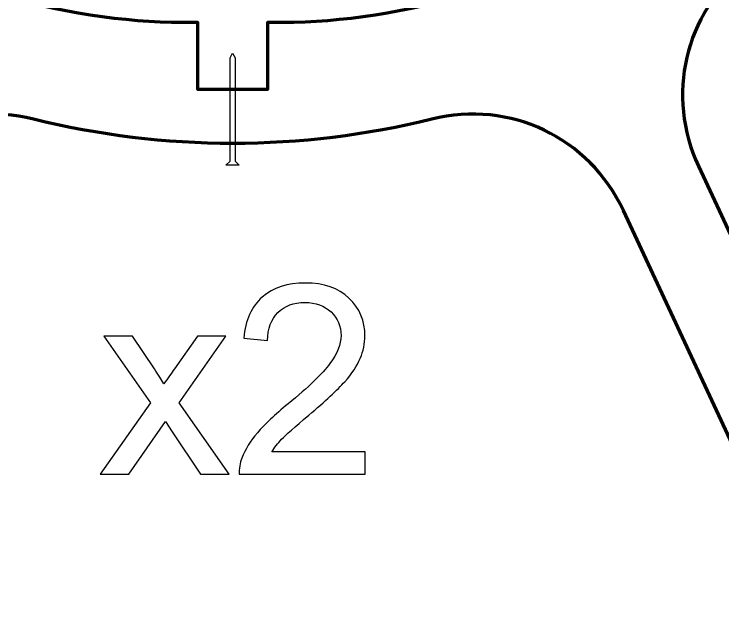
# Model space of a CAD drawing. Header units: centimetres. Extents: x -343 to 358, y -257 to 272.
# Drawn here: x -134.07 to -91.62, y -233.9 to -197.28 of the extents above; entities that cross this region are included whole.
import ezdxf

# ---------------------------------------------------------------- set-up
doc = ezdxf.new("R2010")
doc.units = ezdxf.units.CM
doc.header["$MEASUREMENT"] = 0
doc.layers.add('layer 1', color=7, linetype='Continuous')

msp = doc.modelspace()

# ---------------------------------------------------------------- linework, layer by layer
at = {"layer": 'layer 1', "color": 253, "lineweight": 20}
msp.add_open_spline([(-336.15246, -55.13063), (-336.15246, -55.13063), (-58.05242, -55.13063), (-58.05242, -55.13063), (-58.05242, -55.13063), (-54.20242, -55.13063), (-51.05242, -58.28063), (-51.05242, -62.13063), (-51.05242, -62.13063), (-51.05242, -62.13063), (-51.05242, -249.63733), (-51.05242, -249.63733), (-51.05242, -249.63733), (-51.05242, -253.48733), (-54.20242, -256.63733), (-58.05242, -256.63733), (-58.05242, -256.63733), (-58.05242, -256.63733), (-336.15246, -256.63733), (-336.15246, -256.63733), (-336.15246, -256.63733), (-340.00246, -256.63733), (-343.15246, -253.48733), (-343.15246, -249.63733), (-343.15246, -249.63733), (-343.15246, -249.63733), (-343.15246, -62.13063), (-343.15246, -62.13063), (-343.15246, -62.13063), (-343.15246, -58.28063), (-340.00246, -55.13063), (-336.15246, -55.13063)], degree=3, knots=[0, 0, 0, 0, 0.11111111, 0.11111111, 0.11111111, 0.11111111, 0.22222222, 0.22222222, 0.22222222, 0.22222222, 0.33333333, 0.33333333, 0.33333333, 0.33333333, 0.44444444, 0.44444444, 0.44444444, 0.44444444, 0.55555556, 0.55555556, 0.55555556, 0.55555556, 0.66666667, 0.66666667, 0.66666667, 0.66666667, 0.77777778, 0.77777778, 0.77777778, 0.77777778, 1, 1, 1, 1], dxfattribs=at)
at = {"layer": 'layer 1', "color": 142, "lineweight": 100}
msp.add_open_spline([(-120.98793, -205.01733), (-116.97367, -205.01733), (-112.95941, -204.5322), (-109.05362, -203.56193), (-109.05362, -203.56193), (-104.36454, -202.39707), (-99.62153, -204.66183), (-97.57962, -209.04074), (-97.57962, -209.04074), (-97.57962, -209.04074), (-87.11584, -231.4804), (-87.11584, -231.4804), (-87.11584, -231.4804), (-86.52229, -232.75329), (-84.99996, -233.30735), (-83.72707, -232.71381), (-83.72707, -232.71381), (-83.72707, -232.71381), (-83.63644, -232.67155), (-83.63644, -232.67155), (-83.63644, -232.67155), (-82.36355, -232.07801), (-81.80947, -230.55569), (-82.40303, -229.28279), (-82.40303, -229.28279), (-82.40303, -229.28279), (-93.08351, -206.37844), (-93.08351, -206.37844), (-93.08351, -206.37844), (-95.05726, -202.14571), (-93.9162, -197.26571), (-90.27063, -194.34659), (-90.27063, -194.34659), (-82.6485, -188.24332), (-77.61689, -180.25397), (-76.98206, -172.27599), (-76.98206, -172.27599), (-76.98206, -172.27599), (-76.98793, -170.02599), (-76.98793, -170.02599), (-76.98793, -170.02599), (-76.98793, -170.02599), (-81.18793, -170.02599), (-81.18793, -170.02599), (-81.18793, -170.02599), (-81.18793, -170.02599), (-81.18793, -172.27599), (-81.18793, -172.27599), (-81.18793, -172.27599), (-82.91982, -187.92449), (-103.97157, -197.7629), (-117.98703, -197.76332), (-117.98703, -197.76332), (-117.98703, -197.76332), (-118.88793, -197.76332), (-118.88793, -197.76332), (-118.88793, -197.76332), (-118.88793, -197.76332), (-118.88793, -201.77599), (-118.88793, -201.77599), (-118.88793, -201.77599), (-118.88793, -201.77599), (-123.08793, -201.77599), (-123.08793, -201.77599), (-123.08793, -201.77599), (-123.08793, -201.77599), (-123.08793, -197.76332), (-123.08793, -197.76332), (-123.08793, -197.76332), (-123.08793, -197.76332), (-123.98883, -197.76332), (-123.98883, -197.76332), (-123.98883, -197.76332), (-138.00429, -197.7629), (-159.05604, -187.92449), (-160.78793, -172.27599), (-160.78793, -172.27599), (-160.78793, -172.27599), (-160.78793, -170.02599), (-160.78793, -170.02599), (-160.78793, -170.02599), (-160.78793, -170.02599), (-164.98793, -170.02599), (-164.98793, -170.02599), (-164.98793, -170.02599), (-164.98793, -170.02599), (-164.9938, -172.27599), (-164.9938, -172.27599), (-164.9938, -172.27599), (-164.35897, -180.25397), (-159.32736, -188.24332), (-151.70523, -194.34659), (-151.70523, -194.34659), (-148.05966, -197.26571), (-146.9186, -202.14571), (-148.89235, -206.37844), (-148.89235, -206.37844), (-148.89235, -206.37844), (-159.57283, -229.28279), (-159.57283, -229.28279), (-159.57283, -229.28279), (-160.16639, -230.55569), (-159.61231, -232.07801), (-158.33942, -232.67155), (-158.33942, -232.67155), (-158.33942, -232.67155), (-158.24879, -232.71381), (-158.24879, -232.71381), (-158.24879, -232.71381), (-156.9759, -233.30735), (-155.45357, -232.75329), (-154.86002, -231.4804), (-154.86002, -231.4804), (-154.86002, -231.4804), (-144.39624, -209.04074), (-144.39624, -209.04074), (-144.39624, -209.04074), (-142.35433, -204.66183), (-137.61132, -202.39707), (-132.92224, -203.56193), (-132.92224, -203.56193), (-129.01645, -204.5322), (-125.00219, -205.01733), (-120.98793, -205.01733)], degree=3, knots=[0, 0, 0, 0, 0.03125, 0.03125, 0.03125, 0.03125, 0.0625, 0.0625, 0.0625, 0.0625, 0.09375, 0.09375, 0.09375, 0.09375, 0.125, 0.125, 0.125, 0.125, 0.15625, 0.15625, 0.15625, 0.15625, 0.1875, 0.1875, 0.1875, 0.1875, 0.21875, 0.21875, 0.21875, 0.21875, 0.25, 0.25, 0.25, 0.25, 0.28125, 0.28125, 0.28125, 0.28125, 0.3125, 0.3125, 0.3125, 0.3125, 0.34375, 0.34375, 0.34375, 0.34375, 0.375, 0.375, 0.375, 0.375, 0.40625, 0.40625, 0.40625, 0.40625, 0.4375, 0.4375, 0.4375, 0.4375, 0.46875, 0.46875, 0.46875, 0.46875, 0.5, 0.5, 0.5, 0.5, 0.53125, 0.53125, 0.53125, 0.53125, 0.5625, 0.5625, 0.5625, 0.5625, 0.59375, 0.59375, 0.59375, 0.59375, 0.625, 0.625, 0.625, 0.625, 0.65625, 0.65625, 0.65625, 0.65625, 0.6875, 0.6875, 0.6875, 0.6875, 0.71875, 0.71875, 0.71875, 0.71875, 0.75, 0.75, 0.75, 0.75, 0.78125, 0.78125, 0.78125, 0.78125, 0.8125, 0.8125, 0.8125, 0.8125, 0.84375, 0.84375, 0.84375, 0.84375, 0.875, 0.875, 0.875, 0.875, 0.90625, 0.90625, 0.90625, 0.90625, 0.9375, 0.9375, 0.9375, 0.9375, 1, 1, 1, 1], dxfattribs=at)
at = {"layer": 'layer 1', "color": 250}
msp.add_open_spline([(-120.83793, -206.0735), (-120.83793, -206.0735), (-120.83793, -199.8958), (-120.83793, -199.8958), (-120.83793, -199.8958), (-120.83793, -199.8958), (-120.98793, -199.60476), (-120.98793, -199.60476), (-120.98793, -199.60476), (-120.98793, -199.60476), (-121.13793, -199.8958), (-121.13793, -199.8958), (-121.13793, -199.8958), (-121.13793, -199.8958), (-121.13793, -206.0735), (-121.13793, -206.0735), (-121.13793, -206.0735), (-121.13793, -206.0735), (-121.38793, -206.30899), (-121.38793, -206.30899), (-121.38793, -206.30899), (-121.38793, -206.30899), (-120.58793, -206.30899), (-120.58793, -206.30899), (-120.58793, -206.30899), (-120.58793, -206.30899), (-120.83793, -206.0735), (-120.83793, -206.0735)], degree=3, knots=[0, 0, 0, 0, 0.125, 0.125, 0.125, 0.125, 0.25, 0.25, 0.25, 0.25, 0.375, 0.375, 0.375, 0.375, 0.5, 0.5, 0.5, 0.5, 0.625, 0.625, 0.625, 0.625, 0.75, 0.75, 0.75, 0.75, 1, 1, 1, 1], dxfattribs=at)
at = {"layer": 'layer 1', "color": 242}
for points, knots in [([(-113.04717, -223.48865), (-113.04717, -223.48865), (-113.04717, -224.82671), (-113.04717, -224.82671), (-113.04717, -224.82671), (-113.04717, -224.82671), (-120.59767, -224.82671), (-120.59767, -224.82671), (-120.59767, -224.82671), (-120.60829, -224.48954), (-120.55254, -224.16564), (-120.43307, -223.85237), (-120.43307, -223.85237), (-120.23926, -223.33997), (-119.92864, -222.83289), (-119.5012, -222.33643), (-119.5012, -222.33643), (-119.07376, -221.83996), (-118.46314, -221.26651), (-117.66933, -220.61606), (-117.66933, -220.61606), (-116.43481, -219.59924), (-115.59586, -218.79481), (-115.15781, -218.20011), (-115.15781, -218.20011), (-114.7171, -217.60542), (-114.49674, -217.04258), (-114.49674, -216.51161), (-114.49674, -216.51161), (-114.49674, -215.95673), (-114.69586, -215.48947), (-115.09409, -215.10717), (-115.09409, -215.10717), (-115.49232, -214.72752), (-116.01268, -214.53637), (-116.65251, -214.53637), (-116.65251, -214.53637), (-117.3295, -214.53637), (-117.8711, -214.73814), (-118.2773, -215.14168), (-118.2773, -215.14168), (-118.6835, -215.54257), (-118.88792, -216.1001), (-118.89323, -216.81426), (-118.89323, -216.81426), (-118.89323, -216.81426), (-120.32687, -216.6709), (-120.32687, -216.6709), (-120.32687, -216.6709), (-120.22864, -215.59832), (-119.85696, -214.78062), (-119.21447, -214.21778), (-119.21447, -214.21778), (-118.56934, -213.65495), (-117.7065, -213.37353), (-116.62065, -213.37353), (-116.62065, -213.37353), (-115.52684, -213.37353), (-114.65869, -213.67619), (-114.02152, -214.28416), (-114.02152, -214.28416), (-113.38169, -214.89212), (-113.0631, -215.64611), (-113.0631, -216.54346), (-113.0631, -216.54346), (-113.0631, -217.0001), (-113.15602, -217.44878), (-113.34452, -217.88949), (-113.34452, -217.88949), (-113.53036, -218.33286), (-113.84098, -218.79746), (-114.27373, -219.28596), (-114.27373, -219.28596), (-114.70913, -219.77181), (-115.42861, -220.44349), (-116.43215, -221.29306), (-116.43215, -221.29306), (-117.27375, -221.99926), (-117.81535, -222.47714), (-118.05429, -222.72935), (-118.05429, -222.72935), (-118.29323, -222.98156), (-118.48969, -223.23378), (-118.64633, -223.48865), (-118.64633, -223.48865), (-118.64633, -223.48865), (-113.04717, -223.48865), (-113.04717, -223.48865)], [0, 0, 0, 0, 0.04347826, 0.04347826, 0.04347826, 0.04347826, 0.08695652, 0.08695652, 0.08695652, 0.08695652, 0.13043478, 0.13043478, 0.13043478, 0.13043478, 0.17391304, 0.17391304, 0.17391304, 0.17391304, 0.2173913, 0.2173913, 0.2173913, 0.2173913, 0.26086957, 0.26086957, 0.26086957, 0.26086957, 0.30434783, 0.30434783, 0.30434783, 0.30434783, 0.34782609, 0.34782609, 0.34782609, 0.34782609, 0.39130435, 0.39130435, 0.39130435, 0.39130435, 0.43478261, 0.43478261, 0.43478261, 0.43478261, 0.47826087, 0.47826087, 0.47826087, 0.47826087, 0.52173913, 0.52173913, 0.52173913, 0.52173913, 0.56521739, 0.56521739, 0.56521739, 0.56521739, 0.60869565, 0.60869565, 0.60869565, 0.60869565, 0.65217391, 0.65217391, 0.65217391, 0.65217391, 0.69565217, 0.69565217, 0.69565217, 0.69565217, 0.73913043, 0.73913043, 0.73913043, 0.73913043, 0.7826087, 0.7826087, 0.7826087, 0.7826087, 0.82608696, 0.82608696, 0.82608696, 0.82608696, 0.86956522, 0.86956522, 0.86956522, 0.86956522, 0.91304348, 0.91304348, 0.91304348, 0.91304348, 1, 1, 1, 1]), ([(-128.9287, -224.82671), (-128.9287, -224.82671), (-125.9101, -220.54438), (-125.9101, -220.54438), (-125.9101, -220.54438), (-125.9101, -220.54438), (-128.70569, -216.55939), (-128.70569, -216.55939), (-128.70569, -216.55939), (-128.70569, -216.55939), (-126.98267, -216.55939), (-126.98267, -216.55939), (-126.98267, -216.55939), (-126.98267, -216.55939), (-125.67647, -218.51073), (-125.67647, -218.51073), (-125.67647, -218.51073), (-125.43487, -218.87711), (-125.24372, -219.17446), (-125.10832, -219.40809), (-125.10832, -219.40809), (-124.87204, -219.07623), (-124.6623, -218.77622), (-124.4738, -218.50808), (-124.4738, -218.50808), (-124.4738, -218.50808), (-123.09857, -216.55939), (-123.09857, -216.55939), (-123.09857, -216.55939), (-123.09857, -216.55939), (-121.38617, -216.55939), (-121.38617, -216.55939), (-121.38617, -216.55939), (-121.38617, -216.55939), (-124.1977, -220.54438), (-124.1977, -220.54438), (-124.1977, -220.54438), (-124.1977, -220.54438), (-121.20298, -224.82671), (-121.20298, -224.82671), (-121.20298, -224.82671), (-121.20298, -224.82671), (-122.90742, -224.82671), (-122.90742, -224.82671), (-122.90742, -224.82671), (-122.90742, -224.82671), (-124.61717, -222.27802), (-124.61717, -222.27802), (-124.61717, -222.27802), (-124.61717, -222.27802), (-125.00744, -221.66474), (-125.00744, -221.66474), (-125.00744, -221.66474), (-125.00744, -221.66474), (-127.2163, -224.82671), (-127.2163, -224.82671), (-127.2163, -224.82671), (-127.2163, -224.82671), (-128.9287, -224.82671), (-128.9287, -224.82671)], [0, 0, 0, 0, 0.0625, 0.0625, 0.0625, 0.0625, 0.125, 0.125, 0.125, 0.125, 0.1875, 0.1875, 0.1875, 0.1875, 0.25, 0.25, 0.25, 0.25, 0.3125, 0.3125, 0.3125, 0.3125, 0.375, 0.375, 0.375, 0.375, 0.4375, 0.4375, 0.4375, 0.4375, 0.5, 0.5, 0.5, 0.5, 0.5625, 0.5625, 0.5625, 0.5625, 0.625, 0.625, 0.625, 0.625, 0.6875, 0.6875, 0.6875, 0.6875, 0.75, 0.75, 0.75, 0.75, 0.8125, 0.8125, 0.8125, 0.8125, 0.875, 0.875, 0.875, 0.875, 1, 1, 1, 1])]:
    msp.add_open_spline(points, degree=3, knots=knots, dxfattribs=at)

doc.saveas('drawing.dxf')
